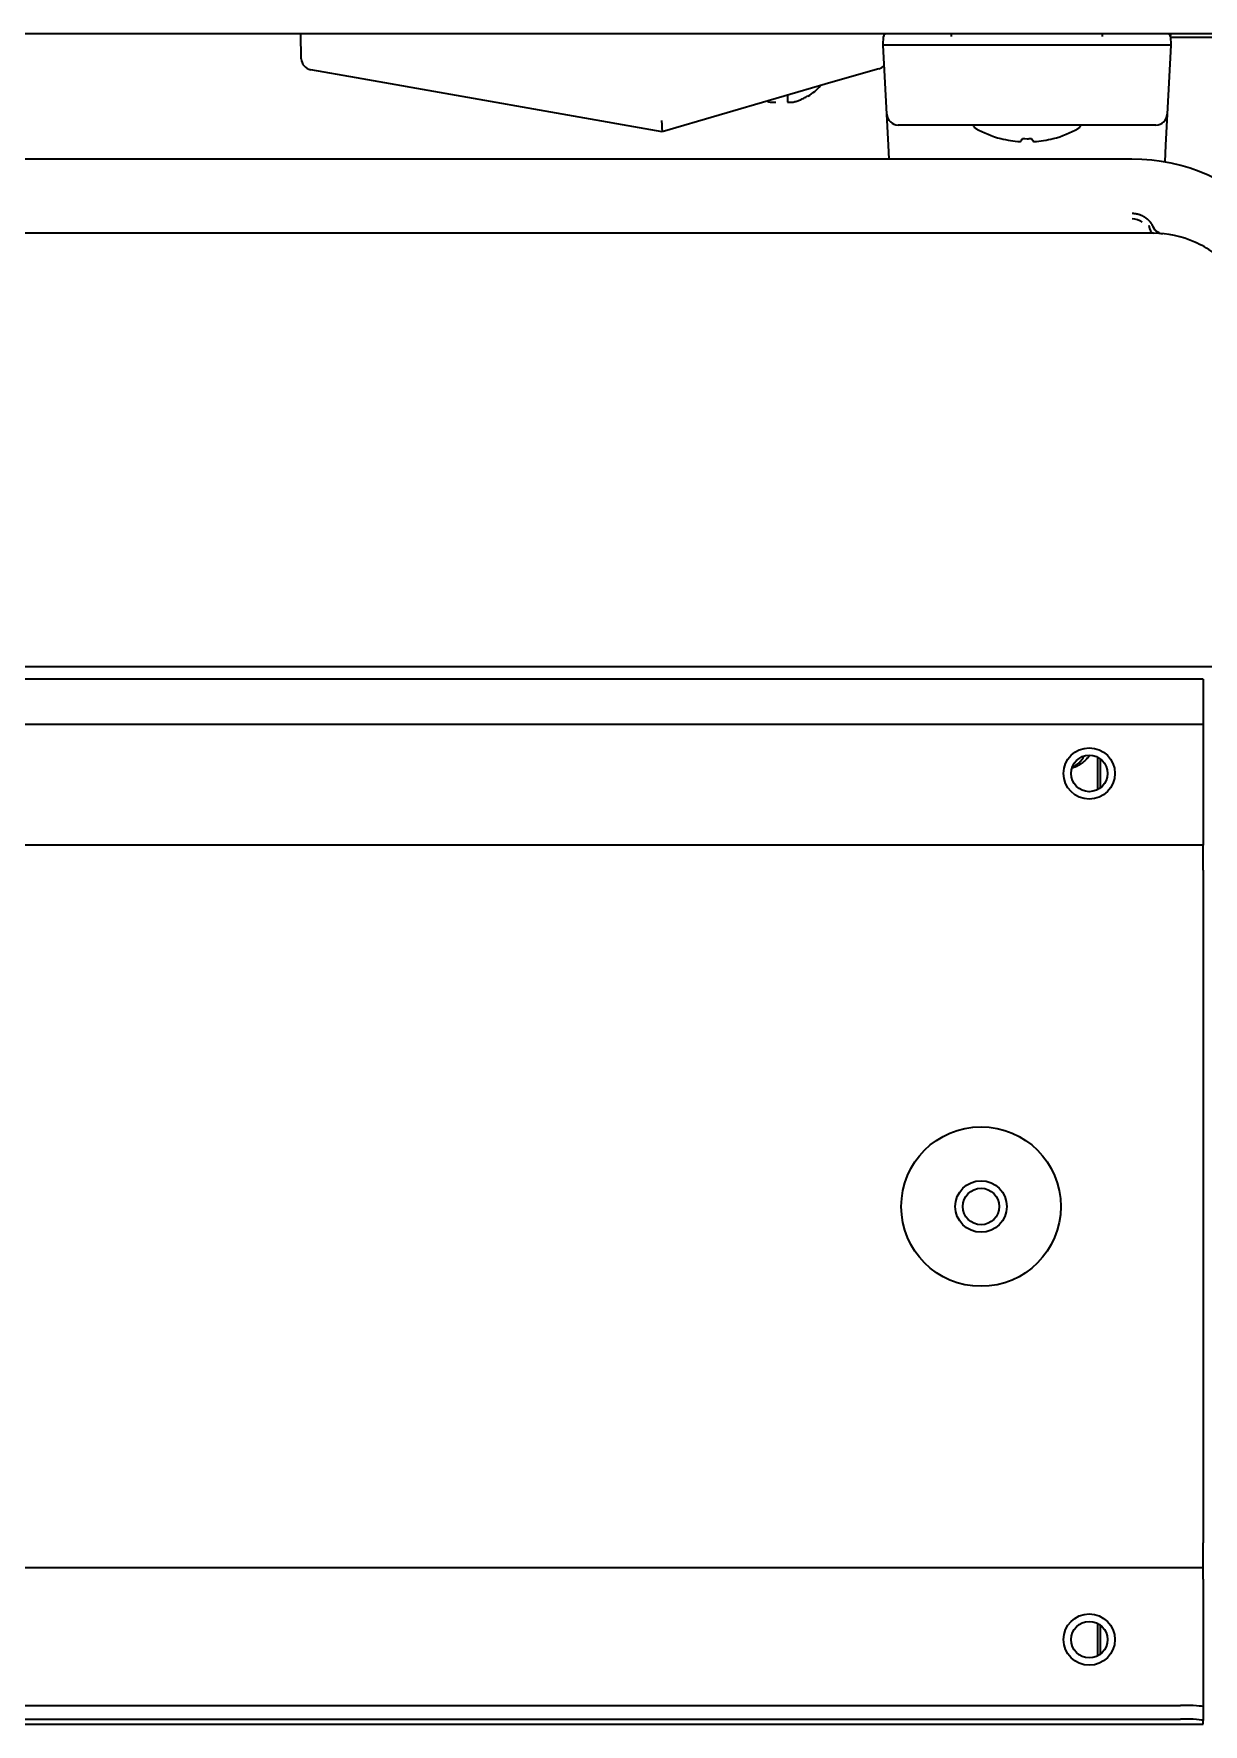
# Model space of a CAD drawing. Extents: x -760 to 4209, y 5795 to 10328.
# Drawn here: x 2540.9 to 2643.6, y 10065.6 to 10213.9 of the extents above; entities that cross this region are included whole.
import ezdxf

# ---------------------------------------------------------------- set-up
doc = ezdxf.new("R2010")
doc.units = 0
doc.header["$LTSCALE"] = 5
doc.layers.add('1', color=7, linetype='CONTINUOUS', true_color=0xffffff)
doc.layers.add('4', color=7, linetype='CONTINUOUS', true_color=0xffffff)

msp = doc.modelspace()

# ---------------------------------------------------------------- linework, layer by layer
at = {"layer": '1', "color": 7, "linetype": 'Continuous', "lineweight": 35}
for p, q in [((2648.35, 10213.92), (2512.47, 10213.92)), ((2564.38, 10211.74), (2564.34, 10213.92)), ((2615.47, 10212.92), (2615.49, 10213.68)), ((2621.46, 10213.68), (2621.46, 10213.92)), ((2640.67, 10213.92), (2640.67, 10213.76)), ((2640.69, 10213.68), (2640.71, 10212.92)), ((2640.69, 10213.64), (2643.48, 10213.64)), ((2643.48, 10213.64), (2648.46, 10213.64)), ((2615.78, 10206.87), (2615.47, 10212.92)), ((2634.72, 10212.92), (2621.46, 10212.92)), ((2640.71, 10212.92), (2640.4, 10206.87)), ((2569.22, 10210.06), (2565.21, 10210.77)), ((2615.08, 10210.86), (2611.06, 10209.7)), ((2596.05, 10205.33), (2569.22, 10210.06)), ((2611.06, 10209.7), (2596.05, 10205.33)), ((2608.85, 10208.48), (2608.85, 10208.44)), ((2615.93, 10204.15), (2615.78, 10206.87)), ((2640.4, 10206.87), (2640.25, 10204.15)), ((2621.78, 10205.92), (2616.78, 10205.92)), ((2634.4, 10205.92), (2621.78, 10205.92)), ((2639.4, 10205.92), (2634.4, 10205.92)), ((2615.99, 10202.93), (2615.93, 10204.15)), ((2627.49, 10204.46), (2627.49, 10204.46)), ((2628.69, 10204.46), (2628.69, 10204.46)), ((2630.39, 10204.73), (2630.39, 10204.72)), ((2640.25, 10204.15), (2640.18, 10202.68)), ((1910.55, 10158.42), (2649.55, 10158.42)), ((2643.55, 10157.29), (1916.05, 10157.29)), ((2643.55, 10157.29), (2643.55, 10157.08)), ((2643.55, 10157.08), (2643.55, 10153.54)), ((1916.05, 10153.35), (2643.55, 10153.35)), ((2643.55, 10153.54), (2643.55, 10153.35)), ((2643.55, 10153.35), (2643.55, 10143.72)), ((2634.29, 10147.6), (2634.29, 10150.44)), ((2634.55, 10147.77), (2634.55, 10150.28)), ((2643.55, 10142.72), (1916.55, 10142.72)), ((2643.55, 10143.72), (2643.55, 10142.72)), ((2643.55, 10140.52), (2643.55, 10142.72)), ((2643.55, 10140.52), (2643.55, 10081.52)), ((2643.55, 10079.32), (2643.55, 10081.52)), ((2643.55, 10079.32), (1916.55, 10079.32)), ((2643.55, 10078.32), (2643.55, 10079.32)), ((2643.55, 10078.32), (2643.55, 10067.8)), ((2634.29, 10071.6), (2634.29, 10074.44)), ((2634.55, 10071.76), (2634.55, 10074.27)), ((1918.55, 10067.25), (2641.55, 10067.25)), ((2643.55, 10067.8), (2643.55, 10067.11)), ((2643.55, 10067.11), (2643.55, 10065.91)), ((1916.55, 10065.6), (2643.55, 10065.6)), ((1918.55, 10066.05), (2641.55, 10066.05)), ((2643.55, 10065.6), (2643.55, 10065.91)), ((2643.55, 10065.6), (2643.55, 10065.6))]:
    msp.add_line(p, q, dxfattribs=at)
for centre, radius in [((2633.55, 10149.02), 2.25), ((2633.55, 10149.02), 1.6), ((2624.05, 10111.02), 7), ((2624.05, 10111.02), 2.26), ((2624.05, 10111.02), 1.6), ((2633.55, 10073.02), 2.25), ((2633.55, 10073.02), 1.6)]:
    msp.add_circle(centre, radius, dxfattribs=at)
for centre, radius, start, end in [((2565.38, 10211.75), 1, 181, 260), ((2614.8, 10211.82), 1, 286.2135, 319.1505), ((2606.36, 10212.54), 4.8, 301.5837, 318.7445), ((2616.78, 10206.92), 1, 183, 270), ((2639.4, 10206.92), 1, 270, 357), ((2623.84, 10206.05), 0.5, 194.6023, 240.3206), ((2628.09, 10213.51), 9.08, 240.3206, 255.3324), ((2628.09, 10213.51), 9.08, 284.6676, 299.6794), ((2632.34, 10206.05), 0.5, 299.6794, 345.3977)]:
    msp.add_arc(centre, radius, start, end, dxfattribs=at)
for centre, major_axis, ratio, start_param, end_param in [((2615.74, 10213.67), (0, 0.25), 1, 0, 1.53589), ((2634.72, 10213.67), (0, -0.25), 0.000017, 1.605703, 3.141593), ((2640.44, 10213.67), (-0.25, 0), 1, 3.176499, 4.712389), ((2596, 10206.36), (0.06, -1.03), 0.002766, 4.763309, 6.282544), ((2625.79, 10213.51), (0, -8.79), 0.001207, 6.237649, 6.328721), ((2628.01, 10213.51), (0, -9.06), 0.993009, 6.033606, 6.225112), ((2627.43, 10213.51), (0, -9.06), 0.11804, 0.058074, 0.249579), ((2627.43, 10213.51), (0, -9.06), 0.115642, 0.058074, 0.249579), ((2628.09, 10213.51), (0, -8.79), 0.999999, 6.237649, 6.328721), ((2628.09, 10213.51), (0, 8.79), 0.999999, 3.14129, 3.187129), ((2628.75, 10213.51), (0, 9.06), 0.11804, 2.892014, 3.083519), ((2628.17, 10213.51), (0, 9.06), 0.993009, 3.199666, 3.391172), ((2628.17, 10213.51), (0, 9.06), 0.993291, 3.199666, 3.391172), ((2631.3, 10151.42), (0, 2), 0.999994, 3.523493, 4.265988), ((2641.55, 10067.11), (-2, 0), 0.069756, 3.141593, 4.712389), ((2641.55, 10065.91), (2, 0), 0.069756, 0, 1.570796)]:
    msp.add_ellipse(centre, major_axis=major_axis, ratio=ratio, start_param=start_param, end_param=end_param, dxfattribs=at)
for points, knots in [([(2621.46, 10212.92), (2621.26, 10212.92), (2621.06, 10212.92), (2620.68, 10212.92), (2620.48, 10212.92), (2620.1, 10212.92), (2619.91, 10212.92), (2619.67, 10212.92), (2619.63, 10212.92), (2619.53, 10212.92), (2619.49, 10212.92), (2619.35, 10212.92), (2619.25, 10212.92), (2618.98, 10212.92), (2618.81, 10212.92), (2618.46, 10212.92), (2618.29, 10212.92), (2618.05, 10212.92), (2617.97, 10212.92), (2617.85, 10212.92), (2617.81, 10212.92), (2617.73, 10212.92), (2617.69, 10212.92), (2617.5, 10212.92), (2617.36, 10212.92), (2617.08, 10212.92), (2616.82, 10212.92), (2616.59, 10212.92), (2616.45, 10212.92), (2616.42, 10212.92), (2616.37, 10212.92), (2616.34, 10212.92), (2616.27, 10212.92), (2616.22, 10212.92), (2616.08, 10212.92), (2616, 10212.92), (2615.85, 10212.92), (2615.78, 10212.92), (2615.7, 10212.92), (2615.67, 10212.92), (2615.62, 10212.92), (2615.6, 10212.92), (2615.54, 10212.92), (2615.52, 10212.92), (2615.48, 10212.92), (2615.47, 10212.92), (2615.47, 10212.92)], [0, 0, 0, 0, 0.062581, 0.062581, 0.125162, 0.125162, 0.187743, 0.187743, 0.203388, 0.203388, 0.219033, 0.219033, 0.250323, 0.250323, 0.312904, 0.312904, 0.375485, 0.375485, 0.406775, 0.406775, 0.422421, 0.422421, 0.438066, 0.438066, 0.500647, 0.500647, 0.563228, 0.625808, 0.625808, 0.641454, 0.641454, 0.657099, 0.657099, 0.688389, 0.688389, 0.75097, 0.75097, 0.813551, 0.813551, 0.844841, 0.844841, 0.876132, 0.876132, 0.938713, 0.938713, 1, 1, 1, 1]), ([(2640.71, 10212.92), (2640.71, 10212.92), (2640.7, 10212.92), (2640.66, 10212.92), (2640.64, 10212.92), (2640.56, 10212.92), (2640.51, 10212.92), (2640.44, 10212.92), (2640.43, 10212.92), (2640.4, 10212.92), (2640.38, 10212.92), (2640.33, 10212.92), (2640.29, 10212.92), (2640.18, 10212.92), (2640.1, 10212.92), (2639.91, 10212.92), (2639.81, 10212.92), (2639.65, 10212.92), (2639.59, 10212.92), (2639.51, 10212.92), (2639.48, 10212.92), (2639.41, 10212.92), (2639.38, 10212.92), (2639.23, 10212.92), (2639.1, 10212.92), (2638.82, 10212.92), (2638.53, 10212.92), (2638.21, 10212.92), (2638.01, 10212.92), (2637.97, 10212.92), (2637.88, 10212.92), (2637.84, 10212.92), (2637.72, 10212.92), (2637.63, 10212.92), (2637.37, 10212.92), (2637.19, 10212.92), (2636.83, 10212.92), (2636.65, 10212.92), (2636.37, 10212.92), (2636.27, 10212.92), (2636.08, 10212.92), (2635.98, 10212.92), (2635.69, 10212.92), (2635.5, 10212.92), (2635.11, 10212.92), (2634.92, 10212.92), (2634.72, 10212.92)], [0, 0, 0, 0, 0.061226, 0.061226, 0.123811, 0.123811, 0.186396, 0.186396, 0.202042, 0.202042, 0.217689, 0.217689, 0.248981, 0.248981, 0.311566, 0.311566, 0.374151, 0.374151, 0.405443, 0.405443, 0.42109, 0.42109, 0.436736, 0.436736, 0.499321, 0.499321, 0.561906, 0.62449, 0.62449, 0.640137, 0.640137, 0.655783, 0.655783, 0.687075, 0.687075, 0.74966, 0.74966, 0.812245, 0.812245, 0.843538, 0.843538, 0.87483, 0.87483, 0.937415, 0.937415, 1, 1, 1, 1]), ([(2607.05, 10208.48), (2607.05, 10208.35), (2607.05, 10208.24), (2607.05, 10208.11), (2607.05, 10208.06), (2607.05, 10207.99), (2607.05, 10207.96), (2607.05, 10207.93)], [0, 0, 0, 0, 0.5, 0.5, 0.75, 0.75, 1, 1, 1, 1]), ([(2633.56, 10150.58), (2633.52, 10150.52), (2633.48, 10150.48), (2633.36, 10150.32), (2633.26, 10150.22), (2633.11, 10150.08), (2633.05, 10150.03), (2632.94, 10149.94), (2632.88, 10149.9), (2632.75, 10149.82), (2632.69, 10149.78), (2632.56, 10149.7), (2632.49, 10149.67), (2632.35, 10149.6), (2632.27, 10149.57), (2632.16, 10149.53), (2632.12, 10149.52), (2632.08, 10149.51)], [0, 0, 0, 0, 0.111904, 0.111904, 0.348674, 0.348674, 0.467059, 0.467059, 0.585445, 0.585445, 0.70383, 0.70383, 0.822215, 0.822215, 0.9406, 0.9406, 1, 1, 1, 1])]:
    msp.add_open_spline(points, degree=3, knots=knots, dxfattribs=at)
for points in [[(2605.31, 10208), (2605.39, 10207.97), (2605.47, 10207.95), (2605.55, 10207.93)], [(2605.55, 10207.93), (2605.58, 10207.92), (2605.63, 10207.92), (2605.71, 10207.91), (2605.78, 10207.91), (2605.85, 10207.91), (2605.92, 10207.91), (2605.99, 10207.92), (2606.03, 10207.92), (2606.05, 10207.93)], [(2607.05, 10207.93), (2607.08, 10207.92), (2607.13, 10207.92), (2607.2, 10207.91), (2607.27, 10207.91), (2607.34, 10207.91), (2607.41, 10207.91), (2607.48, 10207.92), (2607.53, 10207.92), (2607.55, 10207.93)], [(2607.55, 10207.93), (2607.61, 10207.94), (2607.72, 10207.97), (2607.88, 10208.02), (2608.04, 10208.08), (2608.19, 10208.14), (2608.35, 10208.2), (2608.5, 10208.28), (2608.67, 10208.37), (2608.79, 10208.44), (2608.85, 10208.48)]]:
    msp.add_open_spline(points, degree=3, dxfattribs=at)
at = {"layer": '4', "color": 7, "linetype": 'Continuous', "lineweight": 35}
for p, q in [((2637.3, 10202.93), (2314.21, 10202.93)), ((2639.18, 10196.42), (1920.93, 10196.42)), ((2639.18, 10196.42), (1920.93, 10196.42))]:
    msp.add_line(p, q, dxfattribs=at)
for centre, radius, start, end in [((2637.3, 10186.42), 16.51, 42.0972, 90), ((2640.07, 10197.38, 0), 1, 203.8148, 264.9172), ((2640.07, 10197.38, 0), 1, 203.8148, 264.9172)]:
    msp.add_arc(centre, radius, start, end, dxfattribs=at)
for centre, major_axis, ratio, start_param, end_param in [((2637.32, 10196.18), (1.5, 0), 0.999848, 0.954515, 1.570825), ((2637.32, 10196.18), (1.5, 0), 0.999848, 0.954515, 1.570825), ((2639.18, 10197.42), (0, -1), 0.423885, 4.999104, 6.283186), ((2639.18, 10197.42), (0, -1), 0.423885, 4.999104, 6.283186), ((2640.07, 10197.38), (0.39, -0.921), 0.999999, 4.726882, 5.111755), ((2640.07, 10197.38), (0.39, -0.921), 0.999999, 4.726879, 5.111753)]:
    msp.add_ellipse(centre, major_axis=major_axis, ratio=ratio, start_param=start_param, end_param=end_param, dxfattribs=at)
for points, knots in [([(2637.32, 10198.17), (2637.33, 10198.17), (2637.34, 10198.17), (2637.36, 10198.17), (2637.38, 10198.17), (2637.41, 10198.17), (2637.43, 10198.17), (2637.45, 10198.17), (2637.47, 10198.17), (2637.49, 10198.16), (2637.51, 10198.16), (2637.53, 10198.16), (2637.55, 10198.16), (2637.58, 10198.16), (2637.6, 10198.15), (2637.62, 10198.15), (2637.64, 10198.15), (2637.66, 10198.14), (2637.68, 10198.14), (2637.71, 10198.13), (2637.73, 10198.13), (2637.75, 10198.13), (2637.77, 10198.12), (2637.79, 10198.12), (2637.82, 10198.11), (2637.84, 10198.1), (2637.86, 10198.1), (2637.88, 10198.09), (2637.9, 10198.09), (2637.92, 10198.08), (2637.95, 10198.07), (2637.97, 10198.06), (2637.99, 10198.06), (2638.01, 10198.05), (2638.03, 10198.04), (2638.05, 10198.03), (2638.08, 10198.02), (2638.1, 10198.02), (2638.12, 10198.01), (2638.14, 10198), (2638.16, 10197.99), (2638.18, 10197.98), (2638.2, 10197.97), (2638.22, 10197.96), (2638.25, 10197.94), (2638.27, 10197.93), (2638.29, 10197.92), (2638.31, 10197.91), (2638.33, 10197.9), (2638.35, 10197.89), (2638.37, 10197.87), (2638.39, 10197.86), (2638.41, 10197.85), (2638.43, 10197.83), (2638.45, 10197.82), (2638.47, 10197.81), (2638.49, 10197.79), (2638.51, 10197.78), (2638.53, 10197.76), (2638.55, 10197.75), (2638.57, 10197.73), (2638.59, 10197.72), (2638.61, 10197.7), (2638.63, 10197.69), (2638.65, 10197.67), (2638.67, 10197.65), (2638.68, 10197.64), (2638.7, 10197.62), (2638.72, 10197.6), (2638.74, 10197.58), (2638.76, 10197.56), (2638.77, 10197.55), (2638.79, 10197.53), (2638.81, 10197.51), (2638.83, 10197.49), (2638.84, 10197.47), (2638.86, 10197.45), (2638.88, 10197.43), (2638.89, 10197.41), (2638.91, 10197.39), (2638.92, 10197.37), (2638.94, 10197.35), (2638.95, 10197.33), (2638.97, 10197.3), (2638.98, 10197.28), (2639, 10197.26), (2639.01, 10197.24), (2639.03, 10197.22), (2639.04, 10197.19), (2639.05, 10197.17), (2639.07, 10197.15), (2639.08, 10197.12), (2639.09, 10197.1), (2639.1, 10197.08), (2639.12, 10197.05), (2639.13, 10197.03), (2639.14, 10197), (2639.15, 10196.99), (2639.15, 10196.98)], [0, 0, 0, 0, 0.009096, 0.018219, 0.02737, 0.036549, 0.045756, 0.054991, 0.064253, 0.073544, 0.082862, 0.092208, 0.101581, 0.110983, 0.120412, 0.129869, 0.139354, 0.148867, 0.158408, 0.167976, 0.177572, 0.187196, 0.196848, 0.206527, 0.216235, 0.22597, 0.235733, 0.245524, 0.255343, 0.265189, 0.275063, 0.284965, 0.294895, 0.304853, 0.314838, 0.324852, 0.334893, 0.344962, 0.355059, 0.365183, 0.375335, 0.385516, 0.395724, 0.40596, 0.416223, 0.426515, 0.436834, 0.447181, 0.457556, 0.467958, 0.478389, 0.488847, 0.499333, 0.509847, 0.520389, 0.530959, 0.541556, 0.552181, 0.562834, 0.573515, 0.584224, 0.59496, 0.605725, 0.616517, 0.627337, 0.638185, 0.64906, 0.659963, 0.670895, 0.681854, 0.69284, 0.703855, 0.714898, 0.725968, 0.737066, 0.748192, 0.759346, 0.770527, 0.781736, 0.792974, 0.804239, 0.815532, 0.826852, 0.838201, 0.849577, 0.860981, 0.872413, 0.883873, 0.89536, 0.906876, 0.918419, 0.92999, 0.941589, 0.953215, 0.96487, 0.976552, 0.988262, 1, 1, 1, 1]), ([(2637.32, 10198.17), (2637.33, 10198.17), (2637.34, 10198.17), (2637.36, 10198.17), (2637.38, 10198.17), (2637.41, 10198.17), (2637.43, 10198.17), (2637.45, 10198.17), (2637.47, 10198.17), (2637.49, 10198.16), (2637.51, 10198.16), (2637.53, 10198.16), (2637.55, 10198.16), (2637.58, 10198.16), (2637.6, 10198.15), (2637.62, 10198.15), (2637.64, 10198.15), (2637.66, 10198.14), (2637.68, 10198.14), (2637.71, 10198.13), (2637.73, 10198.13), (2637.75, 10198.13), (2637.77, 10198.12), (2637.79, 10198.12), (2637.82, 10198.11), (2637.84, 10198.1), (2637.86, 10198.1), (2637.88, 10198.09), (2637.9, 10198.09), (2637.92, 10198.08), (2637.95, 10198.07), (2637.97, 10198.06), (2637.99, 10198.06), (2638.01, 10198.05), (2638.03, 10198.04), (2638.05, 10198.03), (2638.08, 10198.02), (2638.1, 10198.02), (2638.12, 10198.01), (2638.14, 10198), (2638.16, 10197.99), (2638.18, 10197.98), (2638.2, 10197.97), (2638.22, 10197.96), (2638.25, 10197.94), (2638.27, 10197.93), (2638.29, 10197.92), (2638.31, 10197.91), (2638.33, 10197.9), (2638.35, 10197.89), (2638.37, 10197.87), (2638.39, 10197.86), (2638.41, 10197.85), (2638.43, 10197.83), (2638.45, 10197.82), (2638.47, 10197.81), (2638.49, 10197.79), (2638.51, 10197.78), (2638.53, 10197.76), (2638.55, 10197.75), (2638.57, 10197.73), (2638.59, 10197.72), (2638.61, 10197.7), (2638.63, 10197.69), (2638.65, 10197.67), (2638.67, 10197.65), (2638.68, 10197.64), (2638.7, 10197.62), (2638.72, 10197.6), (2638.74, 10197.58), (2638.76, 10197.56), (2638.77, 10197.55), (2638.79, 10197.53), (2638.81, 10197.51), (2638.83, 10197.49), (2638.84, 10197.47), (2638.86, 10197.45), (2638.88, 10197.43), (2638.89, 10197.41), (2638.91, 10197.39), (2638.92, 10197.37), (2638.94, 10197.35), (2638.95, 10197.33), (2638.97, 10197.3), (2638.98, 10197.28), (2639, 10197.26), (2639.01, 10197.24), (2639.03, 10197.22), (2639.04, 10197.19), (2639.05, 10197.17), (2639.07, 10197.15), (2639.08, 10197.12), (2639.09, 10197.1), (2639.1, 10197.08), (2639.12, 10197.05), (2639.13, 10197.03), (2639.14, 10197), (2639.15, 10196.99), (2639.15, 10196.98)], [0, 0, 0, 0, 0.009096, 0.018219, 0.02737, 0.036549, 0.045756, 0.054991, 0.064253, 0.073544, 0.082862, 0.092208, 0.101581, 0.110983, 0.120412, 0.129869, 0.139354, 0.148867, 0.158408, 0.167976, 0.177572, 0.187196, 0.196848, 0.206527, 0.216235, 0.22597, 0.235733, 0.245524, 0.255343, 0.265189, 0.275063, 0.284965, 0.294895, 0.304853, 0.314838, 0.324852, 0.334893, 0.344962, 0.355059, 0.365183, 0.375335, 0.385516, 0.395724, 0.40596, 0.416223, 0.426515, 0.436834, 0.447181, 0.457556, 0.467958, 0.478389, 0.488847, 0.499333, 0.509847, 0.520389, 0.530959, 0.541556, 0.552181, 0.562834, 0.573515, 0.584224, 0.59496, 0.605725, 0.616517, 0.627337, 0.638185, 0.64906, 0.659963, 0.670895, 0.681854, 0.69284, 0.703855, 0.714898, 0.725968, 0.737066, 0.748192, 0.759346, 0.770527, 0.781736, 0.792974, 0.804239, 0.815532, 0.826852, 0.838201, 0.849577, 0.860981, 0.872413, 0.883873, 0.89536, 0.906876, 0.918419, 0.92999, 0.941589, 0.953215, 0.96487, 0.976552, 0.988262, 1, 1, 1, 1]), ([(2639.75, 10196.43), (2639.68, 10196.46), (2639.56, 10196.51), (2639.38, 10196.64), (2639.23, 10196.8), (2639.16, 10196.92), (2639.13, 10196.99)], [0, 0, 0, 0, 0.255677, 0.509131, 0.758057, 1, 1, 1, 1]), ([(2639.75, 10196.43), (2639.68, 10196.46), (2639.56, 10196.51), (2639.38, 10196.64), (2639.23, 10196.8), (2639.16, 10196.92), (2639.13, 10196.99)], [0, 0, 0, 0, 0.255677, 0.509131, 0.758057, 1, 1, 1, 1]), ([(2644.52, 10194.67), (2644.49, 10194.69), (2643.96, 10195.07), (2642.3, 10196.02), (2640.43, 10196.42), (2639.18, 10196.42)], [0, 0, 0, 0, 0.01561, 0.343761, 1, 1, 1, 1]), ([(2644.52, 10194.67), (2644.49, 10194.69), (2643.96, 10195.07), (2642.3, 10196.02), (2640.43, 10196.42), (2639.18, 10196.42)], [0, 0, 0, 0, 0.01561, 0.343761, 1, 1, 1, 1])]:
    msp.add_open_spline(points, degree=3, knots=knots, dxfattribs=at)
msp.add_open_spline([(2639.15, 10196.98), (2639.15, 10196.98)], degree=1, dxfattribs=at)
msp.add_open_spline([(2639.15, 10196.98), (2639.15, 10196.98)], degree=1, dxfattribs=at)

doc.saveas('drawing.dxf')
